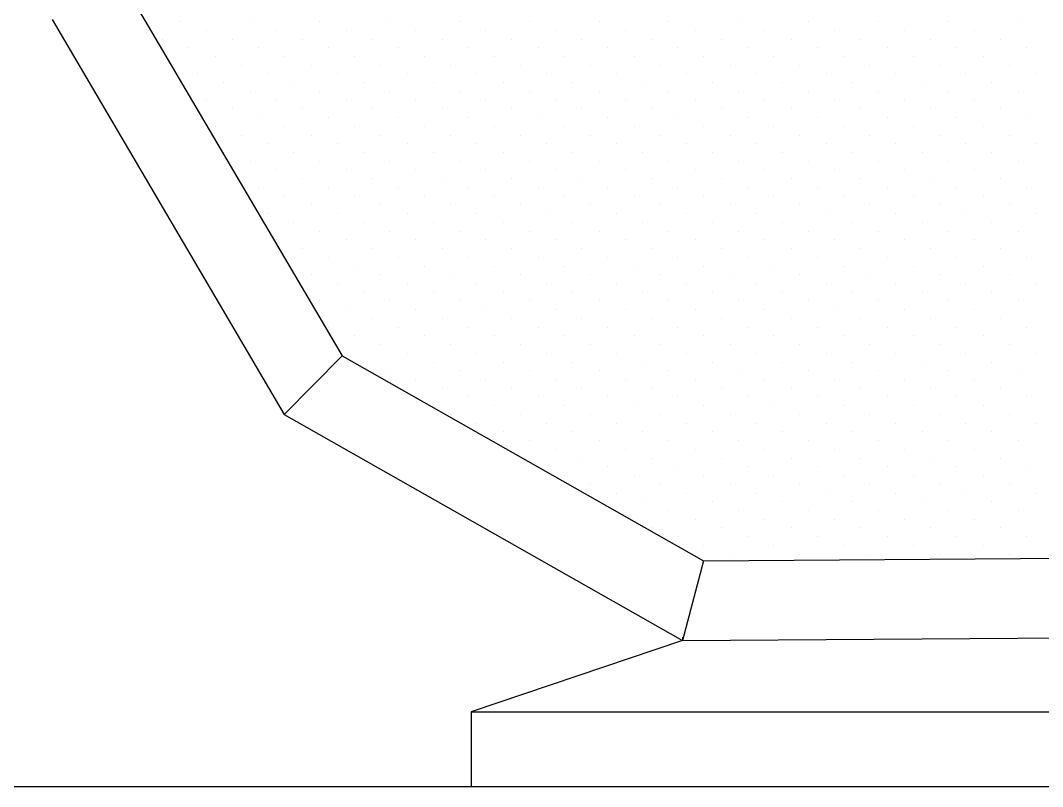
# Model space of a CAD drawing. Header units: millimetres. Extents: x 204800 to 233555, y -2285 to 8522.
# Drawn here: x 205990.9 to 206089.5, y 5848.9 to 5922.7 of the extents above; entities that cross this region are included whole.
import ezdxf

# ---------------------------------------------------------------- set-up
doc = ezdxf.new("R2010")
doc.units = ezdxf.units.MM
for name, color, linetype in [('DIM【标注】', 66, 'Continuous'), ('中线', 90, 'Continuous'), ('家具内线', 8, 'Continuous'), ('家具外线', 4, 'Continuous')]:
    doc.layers.add(name, color=color, linetype=linetype)

# ---------------------------------------------------------------- blocks, each defined once
blk = doc.blocks.new('MK-ZS-0300')
at = {"layer": '中线', "color": 251}
for p, q in [((68310.253, 4946.537, 1341.12), (68332.635, 4908.432, 1341.12)), ((68332.635, 4908.432, 1341.12), (68371.07, 4886.623, 1341.12)), ((68371.07, 4886.623, 1341.12), (68350.665, 4879.753, 1341.12)), ((68371.07, 4886.953, 1341.12), (68371.07, 4886.623, 1341.12)), ((68371.07, 4886.623, 1341.12), (68415.261, 4886.953, 1341.12)), ((68350.665, 4879.753, 1341.12), (68350.665, 4872.553, 1341.12)), ((68350.665, 4872.553, 1341.12), (68435.667, 4872.553, 1341.12))]:
    blk.add_line(p, q, dxfattribs=at)
at = {"layer": '家具内线', "color": 251, "ltscale": 500}
for p, q in [((68317.918, 4948.652, 1341.12), (68338.215, 4914.096, 1341.12)), ((68322.604, 4946.322, 1341.12), (68322.604, 4946.322, 1341.12)), ((68329.339, 4946.322, 1341.12), (68329.339, 4946.322, 1341.12)), ((68336.075, 4946.322, 1341.12), (68336.075, 4946.322, 1341.12)), ((68342.81, 4946.322, 1341.12), (68342.81, 4946.322, 1341.12)), ((68349.545, 4946.322, 1341.12), (68349.545, 4946.322, 1341.12)), ((68356.28, 4946.322, 1341.12), (68356.28, 4946.322, 1341.12)), ((68363.015, 4946.322, 1341.12), (68363.015, 4946.322, 1341.12)), ((68369.751, 4946.322, 1341.12), (68369.751, 4946.322, 1341.12)), ((68376.486, 4946.322, 1341.12), (68376.486, 4946.322, 1341.12)), ((68383.221, 4946.322, 1341.12), (68383.221, 4946.322, 1341.12)), ((68389.956, 4946.322, 1341.12), (68389.956, 4946.322, 1341.12)), ((68396.691, 4946.322, 1341.12), (68396.691, 4946.322, 1341.12)), ((68403.427, 4946.322, 1341.12), (68403.427, 4946.322, 1341.12)), ((68320.92, 4944.638, 1341.12), (68320.92, 4944.638, 1341.12)), ((68325.13, 4945.48, 1341.12), (68325.13, 4945.48, 1341.12)), ((68327.656, 4944.638, 1341.12), (68327.656, 4944.638, 1341.12)), ((68331.865, 4945.48, 1341.12), (68331.865, 4945.48, 1341.12)), ((68334.391, 4944.638, 1341.12), (68334.391, 4944.638, 1341.12)), ((68338.6, 4945.48, 1341.12), (68338.6, 4945.48, 1341.12)), ((68341.126, 4944.638, 1341.12), (68341.126, 4944.638, 1341.12)), ((68345.335, 4945.48, 1341.12), (68345.335, 4945.48, 1341.12)), ((68347.861, 4944.638, 1341.12), (68347.861, 4944.638, 1341.12)), ((68352.071, 4945.48, 1341.12), (68352.071, 4945.48, 1341.12)), ((68354.596, 4944.638, 1341.12), (68354.596, 4944.638, 1341.12)), ((68358.806, 4945.48, 1341.12), (68358.806, 4945.48, 1341.12)), ((68361.332, 4944.638, 1341.12), (68361.332, 4944.638, 1341.12)), ((68365.541, 4945.48, 1341.12), (68365.541, 4945.48, 1341.12)), ((68368.067, 4944.638, 1341.12), (68368.067, 4944.638, 1341.12)), ((68372.276, 4945.48, 1341.12), (68372.276, 4945.48, 1341.12)), ((68374.802, 4944.638, 1341.12), (68374.802, 4944.638, 1341.12)), ((68379.011, 4945.48, 1341.12), (68379.011, 4945.48, 1341.12)), ((68381.537, 4944.638, 1341.12), (68381.537, 4944.638, 1341.12)), ((68385.747, 4945.48, 1341.12), (68385.747, 4945.48, 1341.12)), ((68388.272, 4944.638, 1341.12), (68388.272, 4944.638, 1341.12)), ((68392.482, 4945.48, 1341.12), (68392.482, 4945.48, 1341.12)), ((68395.008, 4944.638, 1341.12), (68395.008, 4944.638, 1341.12)), ((68399.217, 4945.48, 1341.12), (68399.217, 4945.48, 1341.12)), ((68401.743, 4944.638, 1341.12), (68401.743, 4944.638, 1341.12)), ((68323.446, 4943.797, 1341.12), (68323.446, 4943.797, 1341.12)), ((68330.181, 4943.797, 1341.12), (68330.181, 4943.797, 1341.12)), ((68336.916, 4943.797, 1341.12), (68336.916, 4943.797, 1341.12)), ((68343.652, 4943.797, 1341.12), (68343.652, 4943.797, 1341.12)), ((68350.387, 4943.797, 1341.12), (68350.387, 4943.797, 1341.12)), ((68357.122, 4943.797, 1341.12), (68357.122, 4943.797, 1341.12)), ((68363.857, 4943.797, 1341.12), (68363.857, 4943.797, 1341.12)), ((68370.592, 4943.797, 1341.12), (68370.592, 4943.797, 1341.12)), ((68377.328, 4943.797, 1341.12), (68377.328, 4943.797, 1341.12)), ((68384.063, 4943.797, 1341.12), (68384.063, 4943.797, 1341.12)), ((68390.798, 4943.797, 1341.12), (68390.798, 4943.797, 1341.12)), ((68397.533, 4943.797, 1341.12), (68397.533, 4943.797, 1341.12)), ((68404.268, 4943.797, 1341.12), (68404.268, 4943.797, 1341.12)), ((68325.972, 4942.955, 1341.12), (68325.972, 4942.955, 1341.12)), ((68332.707, 4942.955, 1341.12), (68332.707, 4942.955, 1341.12)), ((68339.442, 4942.955, 1341.12), (68339.442, 4942.955, 1341.12)), ((68346.177, 4942.955, 1341.12), (68346.177, 4942.955, 1341.12)), ((68352.913, 4942.955, 1341.12), (68352.913, 4942.955, 1341.12)), ((68359.648, 4942.955, 1341.12), (68359.648, 4942.955, 1341.12)), ((68366.383, 4942.955, 1341.12), (68366.383, 4942.955, 1341.12)), ((68373.118, 4942.955, 1341.12), (68373.118, 4942.955, 1341.12)), ((68379.853, 4942.955, 1341.12), (68379.853, 4942.955, 1341.12)), ((68386.589, 4942.955, 1341.12), (68386.589, 4942.955, 1341.12)), ((68393.324, 4942.955, 1341.12), (68393.324, 4942.955, 1341.12)), ((68400.059, 4942.955, 1341.12), (68400.059, 4942.955, 1341.12)), ((68321.762, 4942.113, 1341.12), (68321.762, 4942.113, 1341.12)), ((68328.497, 4942.113, 1341.12), (68328.497, 4942.113, 1341.12)), ((68335.233, 4942.113, 1341.12), (68335.233, 4942.113, 1341.12)), ((68341.968, 4942.113, 1341.12), (68341.968, 4942.113, 1341.12)), ((68348.703, 4942.113, 1341.12), (68348.703, 4942.113, 1341.12)), ((68355.438, 4942.113, 1341.12), (68355.438, 4942.113, 1341.12)), ((68362.173, 4942.113, 1341.12), (68362.173, 4942.113, 1341.12)), ((68368.909, 4942.113, 1341.12), (68368.909, 4942.113, 1341.12)), ((68375.644, 4942.113, 1341.12), (68375.644, 4942.113, 1341.12)), ((68382.379, 4942.113, 1341.12), (68382.379, 4942.113, 1341.12)), ((68389.114, 4942.113, 1341.12), (68389.114, 4942.113, 1341.12)), ((68395.849, 4942.113, 1341.12), (68395.849, 4942.113, 1341.12)), ((68402.585, 4942.113, 1341.12), (68402.585, 4942.113, 1341.12)), ((68324.288, 4941.271, 1341.12), (68324.288, 4941.271, 1341.12)), ((68331.023, 4941.271, 1341.12), (68331.023, 4941.271, 1341.12)), ((68337.758, 4941.271, 1341.12), (68337.758, 4941.271, 1341.12)), ((68344.494, 4941.271, 1341.12), (68344.494, 4941.271, 1341.12)), ((68351.229, 4941.271, 1341.12), (68351.229, 4941.271, 1341.12)), ((68357.964, 4941.271, 1341.12), (68357.964, 4941.271, 1341.12)), ((68364.699, 4941.271, 1341.12), (68364.699, 4941.271, 1341.12)), ((68371.434, 4941.271, 1341.12), (68371.434, 4941.271, 1341.12)), ((68378.17, 4941.271, 1341.12), (68378.17, 4941.271, 1341.12)), ((68384.905, 4941.271, 1341.12), (68384.905, 4941.271, 1341.12)), ((68391.64, 4941.271, 1341.12), (68391.64, 4941.271, 1341.12)), ((68398.375, 4941.271, 1341.12), (68398.375, 4941.271, 1341.12)), ((68405.11, 4941.271, 1341.12), (68405.11, 4941.271, 1341.12)), ((68326.814, 4940.429, 1341.12), (68326.814, 4940.429, 1341.12)), ((68333.549, 4940.429, 1341.12), (68333.549, 4940.429, 1341.12)), ((68340.284, 4940.429, 1341.12), (68340.284, 4940.429, 1341.12)), ((68347.019, 4940.429, 1341.12), (68347.019, 4940.429, 1341.12)), ((68353.754, 4940.429, 1341.12), (68353.754, 4940.429, 1341.12)), ((68360.49, 4940.429, 1341.12), (68360.49, 4940.429, 1341.12)), ((68367.225, 4940.429, 1341.12), (68367.225, 4940.429, 1341.12)), ((68373.96, 4940.429, 1341.12), (68373.96, 4940.429, 1341.12)), ((68380.695, 4940.429, 1341.12), (68380.695, 4940.429, 1341.12)), ((68387.43, 4940.429, 1341.12), (68387.43, 4940.429, 1341.12)), ((68394.166, 4940.429, 1341.12), (68394.166, 4940.429, 1341.12)), ((68400.901, 4940.429, 1341.12), (68400.901, 4940.429, 1341.12)), ((68325.13, 4938.745, 1341.12), (68325.13, 4938.745, 1341.12)), ((68329.339, 4939.587, 1341.12), (68329.339, 4939.587, 1341.12)), ((68331.865, 4938.745, 1341.12), (68331.865, 4938.745, 1341.12)), ((68336.075, 4939.587, 1341.12), (68336.075, 4939.587, 1341.12)), ((68338.6, 4938.745, 1341.12), (68338.6, 4938.745, 1341.12)), ((68342.81, 4939.587, 1341.12), (68342.81, 4939.587, 1341.12)), ((68345.335, 4938.745, 1341.12), (68345.335, 4938.745, 1341.12)), ((68349.545, 4939.587, 1341.12), (68349.545, 4939.587, 1341.12)), ((68352.071, 4938.745, 1341.12), (68352.071, 4938.745, 1341.12)), ((68356.28, 4939.587, 1341.12), (68356.28, 4939.587, 1341.12)), ((68358.806, 4938.745, 1341.12), (68358.806, 4938.745, 1341.12)), ((68363.015, 4939.587, 1341.12), (68363.015, 4939.587, 1341.12)), ((68365.541, 4938.745, 1341.12), (68365.541, 4938.745, 1341.12)), ((68369.751, 4939.587, 1341.12), (68369.751, 4939.587, 1341.12)), ((68372.276, 4938.745, 1341.12), (68372.276, 4938.745, 1341.12)), ((68376.486, 4939.587, 1341.12), (68376.486, 4939.587, 1341.12)), ((68379.011, 4938.745, 1341.12), (68379.011, 4938.745, 1341.12)), ((68383.221, 4939.587, 1341.12), (68383.221, 4939.587, 1341.12)), ((68385.747, 4938.745, 1341.12), (68385.747, 4938.745, 1341.12)), ((68389.956, 4939.587, 1341.12), (68389.956, 4939.587, 1341.12)), ((68392.482, 4938.745, 1341.12), (68392.482, 4938.745, 1341.12)), ((68396.691, 4939.587, 1341.12), (68396.691, 4939.587, 1341.12)), ((68399.217, 4938.745, 1341.12), (68399.217, 4938.745, 1341.12)), ((68403.427, 4939.587, 1341.12), (68403.427, 4939.587, 1341.12)), ((68327.656, 4937.903, 1341.12), (68327.656, 4937.903, 1341.12)), ((68334.391, 4937.903, 1341.12), (68334.391, 4937.903, 1341.12)), ((68341.126, 4937.903, 1341.12), (68341.126, 4937.903, 1341.12)), ((68347.861, 4937.903, 1341.12), (68347.861, 4937.903, 1341.12)), ((68354.596, 4937.903, 1341.12), (68354.596, 4937.903, 1341.12)), ((68361.332, 4937.903, 1341.12), (68361.332, 4937.903, 1341.12)), ((68368.067, 4937.903, 1341.12), (68368.067, 4937.903, 1341.12)), ((68374.802, 4937.903, 1341.12), (68374.802, 4937.903, 1341.12)), ((68381.537, 4937.903, 1341.12), (68381.537, 4937.903, 1341.12)), ((68388.272, 4937.903, 1341.12), (68388.272, 4937.903, 1341.12)), ((68395.008, 4937.903, 1341.12), (68395.008, 4937.903, 1341.12)), ((68401.743, 4937.903, 1341.12), (68401.743, 4937.903, 1341.12)), ((68330.181, 4937.061, 1341.12), (68330.181, 4937.061, 1341.12)), ((68336.916, 4937.061, 1341.12), (68336.916, 4937.061, 1341.12)), ((68343.652, 4937.061, 1341.12), (68343.652, 4937.061, 1341.12)), ((68350.387, 4937.061, 1341.12), (68350.387, 4937.061, 1341.12)), ((68357.122, 4937.061, 1341.12), (68357.122, 4937.061, 1341.12)), ((68363.857, 4937.061, 1341.12), (68363.857, 4937.061, 1341.12)), ((68370.592, 4937.061, 1341.12), (68370.592, 4937.061, 1341.12)), ((68377.328, 4937.061, 1341.12), (68377.328, 4937.061, 1341.12)), ((68384.063, 4937.061, 1341.12), (68384.063, 4937.061, 1341.12)), ((68390.798, 4937.061, 1341.12), (68390.798, 4937.061, 1341.12)), ((68397.533, 4937.061, 1341.12), (68397.533, 4937.061, 1341.12)), ((68404.268, 4937.061, 1341.12), (68404.268, 4937.061, 1341.12)), ((68325.972, 4936.219, 1341.12), (68325.972, 4936.219, 1341.12)), ((68332.707, 4936.219, 1341.12), (68332.707, 4936.219, 1341.12)), ((68339.442, 4936.219, 1341.12), (68339.442, 4936.219, 1341.12)), ((68346.177, 4936.219, 1341.12), (68346.177, 4936.219, 1341.12)), ((68352.913, 4936.219, 1341.12), (68352.913, 4936.219, 1341.12)), ((68359.648, 4936.219, 1341.12), (68359.648, 4936.219, 1341.12)), ((68366.383, 4936.219, 1341.12), (68366.383, 4936.219, 1341.12)), ((68373.118, 4936.219, 1341.12), (68373.118, 4936.219, 1341.12)), ((68379.853, 4936.219, 1341.12), (68379.853, 4936.219, 1341.12)), ((68386.589, 4936.219, 1341.12), (68386.589, 4936.219, 1341.12)), ((68393.324, 4936.219, 1341.12), (68393.324, 4936.219, 1341.12)), ((68400.059, 4936.219, 1341.12), (68400.059, 4936.219, 1341.12)), ((68328.497, 4935.378, 1341.12), (68328.497, 4935.378, 1341.12)), ((68335.233, 4935.378, 1341.12), (68335.233, 4935.378, 1341.12)), ((68341.968, 4935.378, 1341.12), (68341.968, 4935.378, 1341.12)), ((68348.703, 4935.378, 1341.12), (68348.703, 4935.378, 1341.12)), ((68355.438, 4935.378, 1341.12), (68355.438, 4935.378, 1341.12)), ((68362.173, 4935.378, 1341.12), (68362.173, 4935.378, 1341.12)), ((68368.909, 4935.378, 1341.12), (68368.909, 4935.378, 1341.12)), ((68375.644, 4935.378, 1341.12), (68375.644, 4935.378, 1341.12)), ((68382.379, 4935.378, 1341.12), (68382.379, 4935.378, 1341.12)), ((68389.114, 4935.378, 1341.12), (68389.114, 4935.378, 1341.12)), ((68395.849, 4935.378, 1341.12), (68395.849, 4935.378, 1341.12)), ((68402.585, 4935.378, 1341.12), (68402.585, 4935.378, 1341.12)), ((68331.023, 4934.536, 1341.12), (68331.023, 4934.536, 1341.12)), ((68337.758, 4934.536, 1341.12), (68337.758, 4934.536, 1341.12)), ((68344.494, 4934.536, 1341.12), (68344.494, 4934.536, 1341.12)), ((68351.229, 4934.536, 1341.12), (68351.229, 4934.536, 1341.12)), ((68357.964, 4934.536, 1341.12), (68357.964, 4934.536, 1341.12)), ((68364.699, 4934.536, 1341.12), (68364.699, 4934.536, 1341.12)), ((68371.434, 4934.536, 1341.12), (68371.434, 4934.536, 1341.12)), ((68378.17, 4934.536, 1341.12), (68378.17, 4934.536, 1341.12)), ((68384.905, 4934.536, 1341.12), (68384.905, 4934.536, 1341.12)), ((68391.64, 4934.536, 1341.12), (68391.64, 4934.536, 1341.12)), ((68398.375, 4934.536, 1341.12), (68398.375, 4934.536, 1341.12)), ((68405.11, 4934.536, 1341.12), (68405.11, 4934.536, 1341.12)), ((68326.814, 4933.694, 1341.12), (68326.814, 4933.694, 1341.12)), ((68329.339, 4932.852, 1341.12), (68329.339, 4932.852, 1341.12)), ((68333.549, 4933.694, 1341.12), (68333.549, 4933.694, 1341.12)), ((68336.075, 4932.852, 1341.12), (68336.075, 4932.852, 1341.12)), ((68340.284, 4933.694, 1341.12), (68340.284, 4933.694, 1341.12)), ((68342.81, 4932.852, 1341.12), (68342.81, 4932.852, 1341.12)), ((68347.019, 4933.694, 1341.12), (68347.019, 4933.694, 1341.12)), ((68349.545, 4932.852, 1341.12), (68349.545, 4932.852, 1341.12)), ((68353.754, 4933.694, 1341.12), (68353.754, 4933.694, 1341.12)), ((68356.28, 4932.852, 1341.12), (68356.28, 4932.852, 1341.12)), ((68360.49, 4933.694, 1341.12), (68360.49, 4933.694, 1341.12)), ((68363.015, 4932.852, 1341.12), (68363.015, 4932.852, 1341.12)), ((68367.225, 4933.694, 1341.12), (68367.225, 4933.694, 1341.12)), ((68369.751, 4932.852, 1341.12), (68369.751, 4932.852, 1341.12)), ((68373.96, 4933.694, 1341.12), (68373.96, 4933.694, 1341.12)), ((68376.486, 4932.852, 1341.12), (68376.486, 4932.852, 1341.12)), ((68380.695, 4933.694, 1341.12), (68380.695, 4933.694, 1341.12)), ((68383.221, 4932.852, 1341.12), (68383.221, 4932.852, 1341.12)), ((68387.43, 4933.694, 1341.12), (68387.43, 4933.694, 1341.12)), ((68389.956, 4932.852, 1341.12), (68389.956, 4932.852, 1341.12)), ((68394.166, 4933.694, 1341.12), (68394.166, 4933.694, 1341.12)), ((68396.691, 4932.852, 1341.12), (68396.691, 4932.852, 1341.12)), ((68400.901, 4933.694, 1341.12), (68400.901, 4933.694, 1341.12)), ((68403.427, 4932.852, 1341.12), (68403.427, 4932.852, 1341.12)), ((68331.865, 4932.01, 1341.12), (68331.865, 4932.01, 1341.12)), ((68338.6, 4932.01, 1341.12), (68338.6, 4932.01, 1341.12)), ((68345.335, 4932.01, 1341.12), (68345.335, 4932.01, 1341.12)), ((68352.071, 4932.01, 1341.12), (68352.071, 4932.01, 1341.12)), ((68358.806, 4932.01, 1341.12), (68358.806, 4932.01, 1341.12)), ((68365.541, 4932.01, 1341.12), (68365.541, 4932.01, 1341.12)), ((68372.276, 4932.01, 1341.12), (68372.276, 4932.01, 1341.12)), ((68379.011, 4932.01, 1341.12), (68379.011, 4932.01, 1341.12)), ((68385.747, 4932.01, 1341.12), (68385.747, 4932.01, 1341.12)), ((68392.482, 4932.01, 1341.12), (68392.482, 4932.01, 1341.12)), ((68399.217, 4932.01, 1341.12), (68399.217, 4932.01, 1341.12)), ((68334.391, 4931.168, 1341.12), (68334.391, 4931.168, 1341.12)), ((68341.126, 4931.168, 1341.12), (68341.126, 4931.168, 1341.12)), ((68347.861, 4931.168, 1341.12), (68347.861, 4931.168, 1341.12)), ((68354.596, 4931.168, 1341.12), (68354.596, 4931.168, 1341.12)), ((68361.332, 4931.168, 1341.12), (68361.332, 4931.168, 1341.12)), ((68368.067, 4931.168, 1341.12), (68368.067, 4931.168, 1341.12)), ((68374.802, 4931.168, 1341.12), (68374.802, 4931.168, 1341.12)), ((68381.537, 4931.168, 1341.12), (68381.537, 4931.168, 1341.12)), ((68388.272, 4931.168, 1341.12), (68388.272, 4931.168, 1341.12)), ((68395.008, 4931.168, 1341.12), (68395.008, 4931.168, 1341.12)), ((68401.743, 4931.168, 1341.12), (68401.743, 4931.168, 1341.12)), ((68330.181, 4930.326, 1341.12), (68330.181, 4930.326, 1341.12)), ((68336.916, 4930.326, 1341.12), (68336.916, 4930.326, 1341.12)), ((68343.652, 4930.326, 1341.12), (68343.652, 4930.326, 1341.12)), ((68350.387, 4930.326, 1341.12), (68350.387, 4930.326, 1341.12)), ((68357.122, 4930.326, 1341.12), (68357.122, 4930.326, 1341.12)), ((68363.857, 4930.326, 1341.12), (68363.857, 4930.326, 1341.12)), ((68370.592, 4930.326, 1341.12), (68370.592, 4930.326, 1341.12)), ((68377.328, 4930.326, 1341.12), (68377.328, 4930.326, 1341.12)), ((68384.063, 4930.326, 1341.12), (68384.063, 4930.326, 1341.12)), ((68390.798, 4930.326, 1341.12), (68390.798, 4930.326, 1341.12)), ((68397.533, 4930.326, 1341.12), (68397.533, 4930.326, 1341.12)), ((68404.268, 4930.326, 1341.12), (68404.268, 4930.326, 1341.12)), ((68332.707, 4929.484, 1341.12), (68332.707, 4929.484, 1341.12)), ((68339.442, 4929.484, 1341.12), (68339.442, 4929.484, 1341.12)), ((68346.177, 4929.484, 1341.12), (68346.177, 4929.484, 1341.12)), ((68352.913, 4929.484, 1341.12), (68352.913, 4929.484, 1341.12)), ((68359.648, 4929.484, 1341.12), (68359.648, 4929.484, 1341.12)), ((68366.383, 4929.484, 1341.12), (68366.383, 4929.484, 1341.12)), ((68373.118, 4929.484, 1341.12), (68373.118, 4929.484, 1341.12)), ((68379.853, 4929.484, 1341.12), (68379.853, 4929.484, 1341.12)), ((68386.589, 4929.484, 1341.12), (68386.589, 4929.484, 1341.12)), ((68393.324, 4929.484, 1341.12), (68393.324, 4929.484, 1341.12)), ((68400.059, 4929.484, 1341.12), (68400.059, 4929.484, 1341.12)), ((68335.233, 4928.642, 1341.12), (68335.233, 4928.642, 1341.12)), ((68341.968, 4928.642, 1341.12), (68341.968, 4928.642, 1341.12)), ((68348.703, 4928.642, 1341.12), (68348.703, 4928.642, 1341.12)), ((68355.438, 4928.642, 1341.12), (68355.438, 4928.642, 1341.12)), ((68362.173, 4928.642, 1341.12), (68362.173, 4928.642, 1341.12)), ((68368.909, 4928.642, 1341.12), (68368.909, 4928.642, 1341.12)), ((68375.644, 4928.642, 1341.12), (68375.644, 4928.642, 1341.12)), ((68382.379, 4928.642, 1341.12), (68382.379, 4928.642, 1341.12)), ((68389.114, 4928.642, 1341.12), (68389.114, 4928.642, 1341.12)), ((68395.849, 4928.642, 1341.12), (68395.849, 4928.642, 1341.12)), ((68402.585, 4928.642, 1341.12), (68402.585, 4928.642, 1341.12)), ((68331.023, 4927.8, 1341.12), (68331.023, 4927.8, 1341.12)), ((68333.549, 4926.959, 1341.12), (68333.549, 4926.959, 1341.12)), ((68337.758, 4927.8, 1341.12), (68337.758, 4927.8, 1341.12)), ((68340.284, 4926.959, 1341.12), (68340.284, 4926.959, 1341.12)), ((68344.494, 4927.8, 1341.12), (68344.494, 4927.8, 1341.12)), ((68347.019, 4926.959, 1341.12), (68347.019, 4926.959, 1341.12)), ((68351.229, 4927.8, 1341.12), (68351.229, 4927.8, 1341.12)), ((68353.754, 4926.959, 1341.12), (68353.754, 4926.959, 1341.12)), ((68357.964, 4927.8, 1341.12), (68357.964, 4927.8, 1341.12)), ((68360.49, 4926.959, 1341.12), (68360.49, 4926.959, 1341.12)), ((68364.699, 4927.8, 1341.12), (68364.699, 4927.8, 1341.12)), ((68367.225, 4926.959, 1341.12), (68367.225, 4926.959, 1341.12)), ((68371.434, 4927.8, 1341.12), (68371.434, 4927.8, 1341.12)), ((68373.96, 4926.959, 1341.12), (68373.96, 4926.959, 1341.12)), ((68378.17, 4927.8, 1341.12), (68378.17, 4927.8, 1341.12)), ((68380.695, 4926.959, 1341.12), (68380.695, 4926.959, 1341.12)), ((68384.905, 4927.8, 1341.12), (68384.905, 4927.8, 1341.12)), ((68387.43, 4926.959, 1341.12), (68387.43, 4926.959, 1341.12)), ((68391.64, 4927.8, 1341.12), (68391.64, 4927.8, 1341.12)), ((68394.166, 4926.959, 1341.12), (68394.166, 4926.959, 1341.12)), ((68398.375, 4927.8, 1341.12), (68398.375, 4927.8, 1341.12)), ((68400.901, 4926.959, 1341.12), (68400.901, 4926.959, 1341.12)), ((68405.11, 4927.8, 1341.12), (68405.11, 4927.8, 1341.12)), ((68336.075, 4926.117, 1341.12), (68336.075, 4926.117, 1341.12)), ((68342.81, 4926.117, 1341.12), (68342.81, 4926.117, 1341.12)), ((68349.545, 4926.117, 1341.12), (68349.545, 4926.117, 1341.12)), ((68356.28, 4926.117, 1341.12), (68356.28, 4926.117, 1341.12)), ((68363.015, 4926.117, 1341.12), (68363.015, 4926.117, 1341.12)), ((68369.751, 4926.117, 1341.12), (68369.751, 4926.117, 1341.12)), ((68376.486, 4926.117, 1341.12), (68376.486, 4926.117, 1341.12)), ((68383.221, 4926.117, 1341.12), (68383.221, 4926.117, 1341.12)), ((68389.956, 4926.117, 1341.12), (68389.956, 4926.117, 1341.12)), ((68396.691, 4926.117, 1341.12), (68396.691, 4926.117, 1341.12)), ((68403.427, 4926.117, 1341.12), (68403.427, 4926.117, 1341.12)), ((68331.865, 4925.275, 1341.12), (68331.865, 4925.275, 1341.12)), ((68338.6, 4925.275, 1341.12), (68338.6, 4925.275, 1341.12)), ((68345.335, 4925.275, 1341.12), (68345.335, 4925.275, 1341.12)), ((68352.071, 4925.275, 1341.12), (68352.071, 4925.275, 1341.12)), ((68358.806, 4925.275, 1341.12), (68358.806, 4925.275, 1341.12)), ((68365.541, 4925.275, 1341.12), (68365.541, 4925.275, 1341.12)), ((68372.276, 4925.275, 1341.12), (68372.276, 4925.275, 1341.12)), ((68379.011, 4925.275, 1341.12), (68379.011, 4925.275, 1341.12)), ((68385.747, 4925.275, 1341.12), (68385.747, 4925.275, 1341.12)), ((68392.482, 4925.275, 1341.12), (68392.482, 4925.275, 1341.12)), ((68399.217, 4925.275, 1341.12), (68399.217, 4925.275, 1341.12)), ((68334.391, 4924.433, 1341.12), (68334.391, 4924.433, 1341.12)), ((68341.126, 4924.433, 1341.12), (68341.126, 4924.433, 1341.12)), ((68347.861, 4924.433, 1341.12), (68347.861, 4924.433, 1341.12)), ((68354.596, 4924.433, 1341.12), (68354.596, 4924.433, 1341.12)), ((68361.332, 4924.433, 1341.12), (68361.332, 4924.433, 1341.12)), ((68368.067, 4924.433, 1341.12), (68368.067, 4924.433, 1341.12)), ((68374.802, 4924.433, 1341.12), (68374.802, 4924.433, 1341.12)), ((68381.537, 4924.433, 1341.12), (68381.537, 4924.433, 1341.12)), ((68388.272, 4924.433, 1341.12), (68388.272, 4924.433, 1341.12)), ((68395.008, 4924.433, 1341.12), (68395.008, 4924.433, 1341.12)), ((68401.743, 4924.433, 1341.12), (68401.743, 4924.433, 1341.12)), ((68336.916, 4923.591, 1341.12), (68336.916, 4923.591, 1341.12)), ((68343.652, 4923.591, 1341.12), (68343.652, 4923.591, 1341.12)), ((68350.387, 4923.591, 1341.12), (68350.387, 4923.591, 1341.12)), ((68357.122, 4923.591, 1341.12), (68357.122, 4923.591, 1341.12)), ((68363.857, 4923.591, 1341.12), (68363.857, 4923.591, 1341.12)), ((68370.592, 4923.591, 1341.12), (68370.592, 4923.591, 1341.12)), ((68377.328, 4923.591, 1341.12), (68377.328, 4923.591, 1341.12)), ((68384.063, 4923.591, 1341.12), (68384.063, 4923.591, 1341.12)), ((68390.798, 4923.591, 1341.12), (68390.798, 4923.591, 1341.12)), ((68397.533, 4923.591, 1341.12), (68397.533, 4923.591, 1341.12)), ((68404.268, 4923.591, 1341.12), (68404.268, 4923.591, 1341.12)), ((68339.442, 4922.749, 1341.12), (68339.442, 4922.749, 1341.12)), ((68346.177, 4922.749, 1341.12), (68346.177, 4922.749, 1341.12)), ((68352.913, 4922.749, 1341.12), (68352.913, 4922.749, 1341.12)), ((68359.648, 4922.749, 1341.12), (68359.648, 4922.749, 1341.12)), ((68366.383, 4922.749, 1341.12), (68366.383, 4922.749, 1341.12)), ((68373.118, 4922.749, 1341.12), (68373.118, 4922.749, 1341.12)), ((68379.853, 4922.749, 1341.12), (68379.853, 4922.749, 1341.12)), ((68386.589, 4922.749, 1341.12), (68386.589, 4922.749, 1341.12)), ((68393.324, 4922.749, 1341.12), (68393.324, 4922.749, 1341.12)), ((68400.059, 4922.749, 1341.12), (68400.059, 4922.749, 1341.12)), ((68335.233, 4921.907, 1341.12), (68335.233, 4921.907, 1341.12)), ((68337.758, 4921.065, 1341.12), (68337.758, 4921.065, 1341.12)), ((68341.968, 4921.907, 1341.12), (68341.968, 4921.907, 1341.12)), ((68344.494, 4921.065, 1341.12), (68344.494, 4921.065, 1341.12)), ((68348.703, 4921.907, 1341.12), (68348.703, 4921.907, 1341.12)), ((68351.229, 4921.065, 1341.12), (68351.229, 4921.065, 1341.12)), ((68355.438, 4921.907, 1341.12), (68355.438, 4921.907, 1341.12)), ((68357.964, 4921.065, 1341.12), (68357.964, 4921.065, 1341.12)), ((68362.173, 4921.907, 1341.12), (68362.173, 4921.907, 1341.12)), ((68364.699, 4921.065, 1341.12), (68364.699, 4921.065, 1341.12)), ((68368.909, 4921.907, 1341.12), (68368.909, 4921.907, 1341.12)), ((68371.434, 4921.065, 1341.12), (68371.434, 4921.065, 1341.12)), ((68375.644, 4921.907, 1341.12), (68375.644, 4921.907, 1341.12)), ((68378.17, 4921.065, 1341.12), (68378.17, 4921.065, 1341.12)), ((68382.379, 4921.907, 1341.12), (68382.379, 4921.907, 1341.12)), ((68384.905, 4921.065, 1341.12), (68384.905, 4921.065, 1341.12)), ((68389.114, 4921.907, 1341.12), (68389.114, 4921.907, 1341.12)), ((68391.64, 4921.065, 1341.12), (68391.64, 4921.065, 1341.12)), ((68395.849, 4921.907, 1341.12), (68395.849, 4921.907, 1341.12)), ((68398.375, 4921.065, 1341.12), (68398.375, 4921.065, 1341.12)), ((68402.585, 4921.907, 1341.12), (68402.585, 4921.907, 1341.12)), ((68405.11, 4921.065, 1341.12), (68405.11, 4921.065, 1341.12)), ((68340.284, 4920.223, 1341.12), (68340.284, 4920.223, 1341.12)), ((68347.019, 4920.223, 1341.12), (68347.019, 4920.223, 1341.12)), ((68353.754, 4920.223, 1341.12), (68353.754, 4920.223, 1341.12)), ((68360.49, 4920.223, 1341.12), (68360.49, 4920.223, 1341.12)), ((68367.225, 4920.223, 1341.12), (68367.225, 4920.223, 1341.12)), ((68373.96, 4920.223, 1341.12), (68373.96, 4920.223, 1341.12)), ((68380.695, 4920.223, 1341.12), (68380.695, 4920.223, 1341.12)), ((68387.43, 4920.223, 1341.12), (68387.43, 4920.223, 1341.12)), ((68394.166, 4920.223, 1341.12), (68394.166, 4920.223, 1341.12)), ((68400.901, 4920.223, 1341.12), (68400.901, 4920.223, 1341.12)), ((68336.075, 4919.381, 1341.12), (68336.075, 4919.381, 1341.12)), ((68342.81, 4919.381, 1341.12), (68342.81, 4919.381, 1341.12)), ((68349.545, 4919.381, 1341.12), (68349.545, 4919.381, 1341.12)), ((68356.28, 4919.381, 1341.12), (68356.28, 4919.381, 1341.12)), ((68363.015, 4919.381, 1341.12), (68363.015, 4919.381, 1341.12)), ((68369.751, 4919.381, 1341.12), (68369.751, 4919.381, 1341.12)), ((68376.486, 4919.381, 1341.12), (68376.486, 4919.381, 1341.12)), ((68383.221, 4919.381, 1341.12), (68383.221, 4919.381, 1341.12)), ((68389.956, 4919.381, 1341.12), (68389.956, 4919.381, 1341.12)), ((68396.691, 4919.381, 1341.12), (68396.691, 4919.381, 1341.12)), ((68403.427, 4919.381, 1341.12), (68403.427, 4919.381, 1341.12)), ((68338.6, 4918.54, 1341.12), (68338.6, 4918.54, 1341.12)), ((68345.335, 4918.54, 1341.12), (68345.335, 4918.54, 1341.12)), ((68352.071, 4918.54, 1341.12), (68352.071, 4918.54, 1341.12)), ((68358.806, 4918.54, 1341.12), (68358.806, 4918.54, 1341.12)), ((68365.541, 4918.54, 1341.12), (68365.541, 4918.54, 1341.12)), ((68372.276, 4918.54, 1341.12), (68372.276, 4918.54, 1341.12)), ((68379.011, 4918.54, 1341.12), (68379.011, 4918.54, 1341.12)), ((68385.747, 4918.54, 1341.12), (68385.747, 4918.54, 1341.12)), ((68392.482, 4918.54, 1341.12), (68392.482, 4918.54, 1341.12)), ((68399.217, 4918.54, 1341.12), (68399.217, 4918.54, 1341.12)), ((68341.126, 4917.698, 1341.12), (68341.126, 4917.698, 1341.12)), ((68347.861, 4917.698, 1341.12), (68347.861, 4917.698, 1341.12)), ((68354.596, 4917.698, 1341.12), (68354.596, 4917.698, 1341.12)), ((68361.332, 4917.698, 1341.12), (68361.332, 4917.698, 1341.12)), ((68368.067, 4917.698, 1341.12), (68368.067, 4917.698, 1341.12)), ((68374.802, 4917.698, 1341.12), (68374.802, 4917.698, 1341.12)), ((68381.537, 4917.698, 1341.12), (68381.537, 4917.698, 1341.12)), ((68388.272, 4917.698, 1341.12), (68388.272, 4917.698, 1341.12)), ((68395.008, 4917.698, 1341.12), (68395.008, 4917.698, 1341.12)), ((68401.743, 4917.698, 1341.12), (68401.743, 4917.698, 1341.12)), ((68336.916, 4916.856, 1341.12), (68336.916, 4916.856, 1341.12)), ((68343.652, 4916.856, 1341.12), (68343.652, 4916.856, 1341.12)), ((68350.387, 4916.856, 1341.12), (68350.387, 4916.856, 1341.12)), ((68357.122, 4916.856, 1341.12), (68357.122, 4916.856, 1341.12)), ((68363.857, 4916.856, 1341.12), (68363.857, 4916.856, 1341.12)), ((68370.592, 4916.856, 1341.12), (68370.592, 4916.856, 1341.12)), ((68377.328, 4916.856, 1341.12), (68377.328, 4916.856, 1341.12)), ((68384.063, 4916.856, 1341.12), (68384.063, 4916.856, 1341.12)), ((68390.798, 4916.856, 1341.12), (68390.798, 4916.856, 1341.12)), ((68397.533, 4916.856, 1341.12), (68397.533, 4916.856, 1341.12)), ((68404.268, 4916.856, 1341.12), (68404.268, 4916.856, 1341.12)), ((68339.442, 4916.014, 1341.12), (68339.442, 4916.014, 1341.12)), ((68341.968, 4915.172, 1341.12), (68341.968, 4915.172, 1341.12)), ((68346.177, 4916.014, 1341.12), (68346.177, 4916.014, 1341.12)), ((68348.703, 4915.172, 1341.12), (68348.703, 4915.172, 1341.12)), ((68352.913, 4916.014, 1341.12), (68352.913, 4916.014, 1341.12)), ((68355.438, 4915.172, 1341.12), (68355.438, 4915.172, 1341.12)), ((68359.648, 4916.014, 1341.12), (68359.648, 4916.014, 1341.12)), ((68362.173, 4915.172, 1341.12), (68362.173, 4915.172, 1341.12)), ((68366.383, 4916.014, 1341.12), (68366.383, 4916.014, 1341.12)), ((68368.909, 4915.172, 1341.12), (68368.909, 4915.172, 1341.12)), ((68373.118, 4916.014, 1341.12), (68373.118, 4916.014, 1341.12)), ((68375.644, 4915.172, 1341.12), (68375.644, 4915.172, 1341.12)), ((68379.853, 4916.014, 1341.12), (68379.853, 4916.014, 1341.12)), ((68382.379, 4915.172, 1341.12), (68382.379, 4915.172, 1341.12)), ((68386.589, 4916.014, 1341.12), (68386.589, 4916.014, 1341.12)), ((68389.114, 4915.172, 1341.12), (68389.114, 4915.172, 1341.12)), ((68393.324, 4916.014, 1341.12), (68393.324, 4916.014, 1341.12)), ((68395.849, 4915.172, 1341.12), (68395.849, 4915.172, 1341.12)), ((68400.059, 4916.014, 1341.12), (68400.059, 4916.014, 1341.12)), ((68402.585, 4915.172, 1341.12), (68402.585, 4915.172, 1341.12)), ((68332.635, 4908.432, 1341.12), (68338.215, 4914.096, 1341.12)), ((68338.215, 4914.096, 1341.12), (68373.071, 4894.318, 1341.12)), ((68344.494, 4914.33, 1341.12), (68344.494, 4914.33, 1341.12)), ((68351.229, 4914.33, 1341.12), (68351.229, 4914.33, 1341.12)), ((68357.964, 4914.33, 1341.12), (68357.964, 4914.33, 1341.12)), ((68364.699, 4914.33, 1341.12), (68364.699, 4914.33, 1341.12)), ((68371.434, 4914.33, 1341.12), (68371.434, 4914.33, 1341.12)), ((68378.17, 4914.33, 1341.12), (68378.17, 4914.33, 1341.12)), ((68384.905, 4914.33, 1341.12), (68384.905, 4914.33, 1341.12)), ((68391.64, 4914.33, 1341.12), (68391.64, 4914.33, 1341.12)), ((68398.375, 4914.33, 1341.12), (68398.375, 4914.33, 1341.12)), ((68405.11, 4914.33, 1341.12), (68405.11, 4914.33, 1341.12)), ((68340.284, 4913.488, 1341.12), (68340.284, 4913.488, 1341.12)), ((68347.019, 4913.488, 1341.12), (68347.019, 4913.488, 1341.12)), ((68353.754, 4913.488, 1341.12), (68353.754, 4913.488, 1341.12)), ((68360.49, 4913.488, 1341.12), (68360.49, 4913.488, 1341.12)), ((68367.225, 4913.488, 1341.12), (68367.225, 4913.488, 1341.12)), ((68373.96, 4913.488, 1341.12), (68373.96, 4913.488, 1341.12)), ((68380.695, 4913.488, 1341.12), (68380.695, 4913.488, 1341.12)), ((68387.43, 4913.488, 1341.12), (68387.43, 4913.488, 1341.12)), ((68394.166, 4913.488, 1341.12), (68394.166, 4913.488, 1341.12)), ((68400.901, 4913.488, 1341.12), (68400.901, 4913.488, 1341.12)), ((68342.81, 4912.646, 1341.12), (68342.81, 4912.646, 1341.12)), ((68349.545, 4912.646, 1341.12), (68349.545, 4912.646, 1341.12)), ((68356.28, 4912.646, 1341.12), (68356.28, 4912.646, 1341.12)), ((68363.015, 4912.646, 1341.12), (68363.015, 4912.646, 1341.12)), ((68369.751, 4912.646, 1341.12), (68369.751, 4912.646, 1341.12)), ((68376.486, 4912.646, 1341.12), (68376.486, 4912.646, 1341.12)), ((68383.221, 4912.646, 1341.12), (68383.221, 4912.646, 1341.12)), ((68389.956, 4912.646, 1341.12), (68389.956, 4912.646, 1341.12)), ((68396.691, 4912.646, 1341.12), (68396.691, 4912.646, 1341.12)), ((68403.427, 4912.646, 1341.12), (68403.427, 4912.646, 1341.12)), ((68345.335, 4911.804, 1341.12), (68345.335, 4911.804, 1341.12)), ((68352.071, 4911.804, 1341.12), (68352.071, 4911.804, 1341.12)), ((68358.806, 4911.804, 1341.12), (68358.806, 4911.804, 1341.12)), ((68365.541, 4911.804, 1341.12), (68365.541, 4911.804, 1341.12)), ((68372.276, 4911.804, 1341.12), (68372.276, 4911.804, 1341.12)), ((68379.011, 4911.804, 1341.12), (68379.011, 4911.804, 1341.12)), ((68385.747, 4911.804, 1341.12), (68385.747, 4911.804, 1341.12)), ((68392.482, 4911.804, 1341.12), (68392.482, 4911.804, 1341.12)), ((68399.217, 4911.804, 1341.12), (68399.217, 4911.804, 1341.12)), ((68347.861, 4910.962, 1341.12), (68347.861, 4910.962, 1341.12)), ((68350.387, 4910.121, 1341.12), (68350.387, 4910.121, 1341.12)), ((68354.596, 4910.962, 1341.12), (68354.596, 4910.962, 1341.12)), ((68357.122, 4910.121, 1341.12), (68357.122, 4910.121, 1341.12)), ((68361.332, 4910.962, 1341.12), (68361.332, 4910.962, 1341.12)), ((68363.857, 4910.121, 1341.12), (68363.857, 4910.121, 1341.12)), ((68368.067, 4910.962, 1341.12), (68368.067, 4910.962, 1341.12)), ((68370.592, 4910.121, 1341.12), (68370.592, 4910.121, 1341.12)), ((68374.802, 4910.962, 1341.12), (68374.802, 4910.962, 1341.12)), ((68377.328, 4910.121, 1341.12), (68377.328, 4910.121, 1341.12)), ((68381.537, 4910.962, 1341.12), (68381.537, 4910.962, 1341.12)), ((68384.063, 4910.121, 1341.12), (68384.063, 4910.121, 1341.12)), ((68388.272, 4910.962, 1341.12), (68388.272, 4910.962, 1341.12)), ((68390.798, 4910.121, 1341.12), (68390.798, 4910.121, 1341.12)), ((68395.008, 4910.962, 1341.12), (68395.008, 4910.962, 1341.12)), ((68397.533, 4910.121, 1341.12), (68397.533, 4910.121, 1341.12)), ((68401.743, 4910.962, 1341.12), (68401.743, 4910.962, 1341.12)), ((68404.268, 4910.121, 1341.12), (68404.268, 4910.121, 1341.12)), ((68352.913, 4909.279, 1341.12), (68352.913, 4909.279, 1341.12)), ((68359.648, 4909.279, 1341.12), (68359.648, 4909.279, 1341.12)), ((68366.383, 4909.279, 1341.12), (68366.383, 4909.279, 1341.12)), ((68373.118, 4909.279, 1341.12), (68373.118, 4909.279, 1341.12)), ((68379.853, 4909.279, 1341.12), (68379.853, 4909.279, 1341.12)), ((68386.589, 4909.279, 1341.12), (68386.589, 4909.279, 1341.12)), ((68393.324, 4909.279, 1341.12), (68393.324, 4909.279, 1341.12)), ((68400.059, 4909.279, 1341.12), (68400.059, 4909.279, 1341.12)), ((68348.703, 4908.437, 1341.12), (68348.703, 4908.437, 1341.12)), ((68355.438, 4908.437, 1341.12), (68355.438, 4908.437, 1341.12)), ((68362.173, 4908.437, 1341.12), (68362.173, 4908.437, 1341.12)), ((68368.909, 4908.437, 1341.12), (68368.909, 4908.437, 1341.12)), ((68375.644, 4908.437, 1341.12), (68375.644, 4908.437, 1341.12)), ((68382.379, 4908.437, 1341.12), (68382.379, 4908.437, 1341.12)), ((68389.114, 4908.437, 1341.12), (68389.114, 4908.437, 1341.12)), ((68395.849, 4908.437, 1341.12), (68395.849, 4908.437, 1341.12)), ((68402.585, 4908.437, 1341.12), (68402.585, 4908.437, 1341.12)), ((68351.229, 4907.595, 1341.12), (68351.229, 4907.595, 1341.12)), ((68357.964, 4907.595, 1341.12), (68357.964, 4907.595, 1341.12)), ((68364.699, 4907.595, 1341.12), (68364.699, 4907.595, 1341.12)), ((68371.434, 4907.595, 1341.12), (68371.434, 4907.595, 1341.12)), ((68378.17, 4907.595, 1341.12), (68378.17, 4907.595, 1341.12)), ((68384.905, 4907.595, 1341.12), (68384.905, 4907.595, 1341.12)), ((68391.64, 4907.595, 1341.12), (68391.64, 4907.595, 1341.12)), ((68398.375, 4907.595, 1341.12), (68398.375, 4907.595, 1341.12)), ((68405.11, 4907.595, 1341.12), (68405.11, 4907.595, 1341.12)), ((68353.754, 4906.753, 1341.12), (68353.754, 4906.753, 1341.12)), ((68360.49, 4906.753, 1341.12), (68360.49, 4906.753, 1341.12)), ((68367.225, 4906.753, 1341.12), (68367.225, 4906.753, 1341.12)), ((68373.96, 4906.753, 1341.12), (68373.96, 4906.753, 1341.12)), ((68380.695, 4906.753, 1341.12), (68380.695, 4906.753, 1341.12)), ((68387.43, 4906.753, 1341.12), (68387.43, 4906.753, 1341.12)), ((68394.166, 4906.753, 1341.12), (68394.166, 4906.753, 1341.12)), ((68400.901, 4906.753, 1341.12), (68400.901, 4906.753, 1341.12)), ((68356.28, 4905.911, 1341.12), (68356.28, 4905.911, 1341.12)), ((68363.015, 4905.911, 1341.12), (68363.015, 4905.911, 1341.12)), ((68369.751, 4905.911, 1341.12), (68369.751, 4905.911, 1341.12)), ((68376.486, 4905.911, 1341.12), (68376.486, 4905.911, 1341.12)), ((68383.221, 4905.911, 1341.12), (68383.221, 4905.911, 1341.12)), ((68389.956, 4905.911, 1341.12), (68389.956, 4905.911, 1341.12)), ((68396.691, 4905.911, 1341.12), (68396.691, 4905.911, 1341.12)), ((68403.427, 4905.911, 1341.12), (68403.427, 4905.911, 1341.12)), ((68358.806, 4905.069, 1341.12), (68358.806, 4905.069, 1341.12)), ((68361.332, 4904.227, 1341.12), (68361.332, 4904.227, 1341.12)), ((68365.541, 4905.069, 1341.12), (68365.541, 4905.069, 1341.12)), ((68368.067, 4904.227, 1341.12), (68368.067, 4904.227, 1341.12)), ((68372.276, 4905.069, 1341.12), (68372.276, 4905.069, 1341.12)), ((68374.802, 4904.227, 1341.12), (68374.802, 4904.227, 1341.12)), ((68379.011, 4905.069, 1341.12), (68379.011, 4905.069, 1341.12)), ((68381.537, 4904.227, 1341.12), (68381.537, 4904.227, 1341.12)), ((68385.747, 4905.069, 1341.12), (68385.747, 4905.069, 1341.12)), ((68388.272, 4904.227, 1341.12), (68388.272, 4904.227, 1341.12)), ((68392.482, 4905.069, 1341.12), (68392.482, 4905.069, 1341.12)), ((68395.008, 4904.227, 1341.12), (68395.008, 4904.227, 1341.12)), ((68399.217, 4905.069, 1341.12), (68399.217, 4905.069, 1341.12)), ((68401.743, 4904.227, 1341.12), (68401.743, 4904.227, 1341.12)), ((68357.122, 4903.385, 1341.12), (68357.122, 4903.385, 1341.12)), ((68363.857, 4903.385, 1341.12), (68363.857, 4903.385, 1341.12)), ((68370.592, 4903.385, 1341.12), (68370.592, 4903.385, 1341.12)), ((68377.328, 4903.385, 1341.12), (68377.328, 4903.385, 1341.12)), ((68384.063, 4903.385, 1341.12), (68384.063, 4903.385, 1341.12)), ((68390.798, 4903.385, 1341.12), (68390.798, 4903.385, 1341.12)), ((68397.533, 4903.385, 1341.12), (68397.533, 4903.385, 1341.12)), ((68404.268, 4903.385, 1341.12), (68404.268, 4903.385, 1341.12)), ((68359.648, 4902.544, 1341.12), (68359.648, 4902.544, 1341.12)), ((68366.383, 4902.544, 1341.12), (68366.383, 4902.544, 1341.12)), ((68373.118, 4902.544, 1341.12), (68373.118, 4902.544, 1341.12)), ((68379.853, 4902.544, 1341.12), (68379.853, 4902.544, 1341.12)), ((68386.589, 4902.544, 1341.12), (68386.589, 4902.544, 1341.12)), ((68393.324, 4902.544, 1341.12), (68393.324, 4902.544, 1341.12)), ((68400.059, 4902.544, 1341.12), (68400.059, 4902.544, 1341.12)), ((68362.173, 4901.702, 1341.12), (68362.173, 4901.702, 1341.12)), ((68368.909, 4901.702, 1341.12), (68368.909, 4901.702, 1341.12)), ((68375.644, 4901.702, 1341.12), (68375.644, 4901.702, 1341.12)), ((68382.379, 4901.702, 1341.12), (68382.379, 4901.702, 1341.12)), ((68389.114, 4901.702, 1341.12), (68389.114, 4901.702, 1341.12)), ((68395.849, 4901.702, 1341.12), (68395.849, 4901.702, 1341.12)), ((68402.585, 4901.702, 1341.12), (68402.585, 4901.702, 1341.12)), ((68364.699, 4900.86, 1341.12), (68364.699, 4900.86, 1341.12)), ((68371.434, 4900.86, 1341.12), (68371.434, 4900.86, 1341.12)), ((68378.17, 4900.86, 1341.12), (68378.17, 4900.86, 1341.12)), ((68384.905, 4900.86, 1341.12), (68384.905, 4900.86, 1341.12)), ((68391.64, 4900.86, 1341.12), (68391.64, 4900.86, 1341.12)), ((68398.375, 4900.86, 1341.12), (68398.375, 4900.86, 1341.12)), ((68405.11, 4900.86, 1341.12), (68405.11, 4900.86, 1341.12)), ((68367.225, 4900.018, 1341.12), (68367.225, 4900.018, 1341.12)), ((68373.96, 4900.018, 1341.12), (68373.96, 4900.018, 1341.12)), ((68380.695, 4900.018, 1341.12), (68380.695, 4900.018, 1341.12)), ((68387.43, 4900.018, 1341.12), (68387.43, 4900.018, 1341.12)), ((68394.166, 4900.018, 1341.12), (68394.166, 4900.018, 1341.12)), ((68400.901, 4900.018, 1341.12), (68400.901, 4900.018, 1341.12)), ((68369.751, 4899.176, 1341.12), (68369.751, 4899.176, 1341.12)), ((68372.276, 4898.334, 1341.12), (68372.276, 4898.334, 1341.12)), ((68376.486, 4899.176, 1341.12), (68376.486, 4899.176, 1341.12)), ((68379.011, 4898.334, 1341.12), (68379.011, 4898.334, 1341.12)), ((68383.221, 4899.176, 1341.12), (68383.221, 4899.176, 1341.12)), ((68385.747, 4898.334, 1341.12), (68385.747, 4898.334, 1341.12)), ((68389.956, 4899.176, 1341.12), (68389.956, 4899.176, 1341.12)), ((68392.482, 4898.334, 1341.12), (68392.482, 4898.334, 1341.12)), ((68396.691, 4899.176, 1341.12), (68396.691, 4899.176, 1341.12)), ((68399.217, 4898.334, 1341.12), (68399.217, 4898.334, 1341.12)), ((68403.427, 4899.176, 1341.12), (68403.427, 4899.176, 1341.12)), ((68368.067, 4897.492, 1341.12), (68368.067, 4897.492, 1341.12)), ((68374.802, 4897.492, 1341.12), (68374.802, 4897.492, 1341.12)), ((68381.537, 4897.492, 1341.12), (68381.537, 4897.492, 1341.12)), ((68388.272, 4897.492, 1341.12), (68388.272, 4897.492, 1341.12)), ((68395.008, 4897.492, 1341.12), (68395.008, 4897.492, 1341.12)), ((68401.743, 4897.492, 1341.12), (68401.743, 4897.492, 1341.12)), ((68370.592, 4896.65, 1341.12), (68370.592, 4896.65, 1341.12)), ((68377.328, 4896.65, 1341.12), (68377.328, 4896.65, 1341.12)), ((68384.063, 4896.65, 1341.12), (68384.063, 4896.65, 1341.12)), ((68390.798, 4896.65, 1341.12), (68390.798, 4896.65, 1341.12)), ((68397.533, 4896.65, 1341.12), (68397.533, 4896.65, 1341.12)), ((68404.268, 4896.65, 1341.12), (68404.268, 4896.65, 1341.12)), ((68373.118, 4895.808, 1341.12), (68373.118, 4895.808, 1341.12)), ((68379.853, 4895.808, 1341.12), (68379.853, 4895.808, 1341.12)), ((68386.589, 4895.808, 1341.12), (68386.589, 4895.808, 1341.12)), ((68393.324, 4895.808, 1341.12), (68393.324, 4895.808, 1341.12)), ((68400.059, 4895.808, 1341.12), (68400.059, 4895.808, 1341.12)), ((68373.071, 4894.318, 1341.12), (68413.146, 4894.618, 1341.12)), ((68375.644, 4894.966, 1341.12), (68375.644, 4894.966, 1341.12)), ((68382.379, 4894.966, 1341.12), (68382.379, 4894.966, 1341.12)), ((68389.114, 4894.966, 1341.12), (68389.114, 4894.966, 1341.12)), ((68395.849, 4894.966, 1341.12), (68395.849, 4894.966, 1341.12)), ((68402.585, 4894.966, 1341.12), (68402.585, 4894.966, 1341.12)), ((68373.071, 4894.318, 1341.12), (68371.07, 4886.623, 1341.12)), ((68350.665, 4879.753, 1341.12), (68435.667, 4879.753, 1341.12))]:
    blk.add_line(p, q, dxfattribs=at)

msp = doc.modelspace()

# ---------------------------------------------------------------- linework, layer by layer
at = {"layer": 'DIM【标注】', "color": 4, "ltscale": 6}
msp.add_line((205890.538, 5848.863), (206370.538, 5848.863), dxfattribs=at)

# ---------------------------------------------------------------- block references
at = {"layer": '家具外线'}
msp.add_blockref('MK-ZS-0300', (137683.681, 976.31, -1341.12), dxfattribs=at)

doc.saveas('drawing.dxf')
